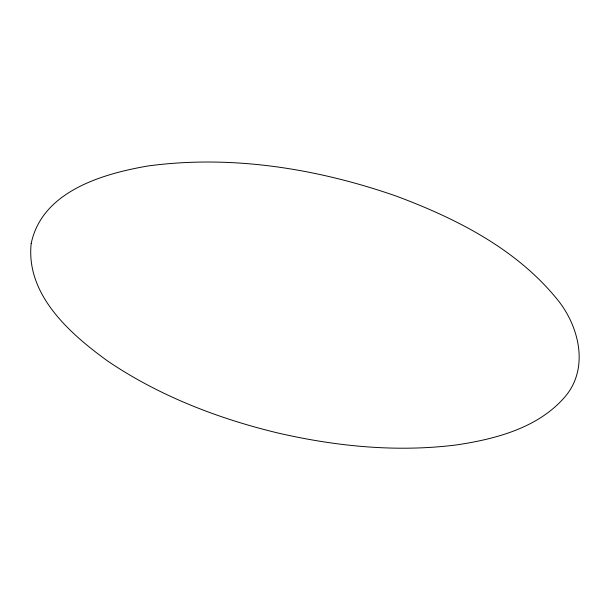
<?xml version="1.0" encoding="UTF-8"?>
<svg xmlns="http://www.w3.org/2000/svg" width="610" height="610" viewBox="0 0 610 610"><rect width="100%" height="100%" fill="white"/><g stroke="black" fill="none" stroke-linecap="round" stroke-linejoin="round"><path stroke-width="0.91" d="M31.156 243.664C25.795 295.08 70.302 334.028 107.978 361.265C159.233 395.89 217.77 418.506 277.695 432.947C336.331 446.459 397.308 452.529 457.218 444.827C495.953 438.918 537.761 428.014 564.54 397.339C590.19 368.036 578.821 324.306 555.542 297.314C514.604 247.965 455.411 218.205 396.363 196.138C317.147 168.551 231.67 154.673 148.039 165.966C102.373 173.82 41.998 191.372 31.156 243.664"/></g></svg>
